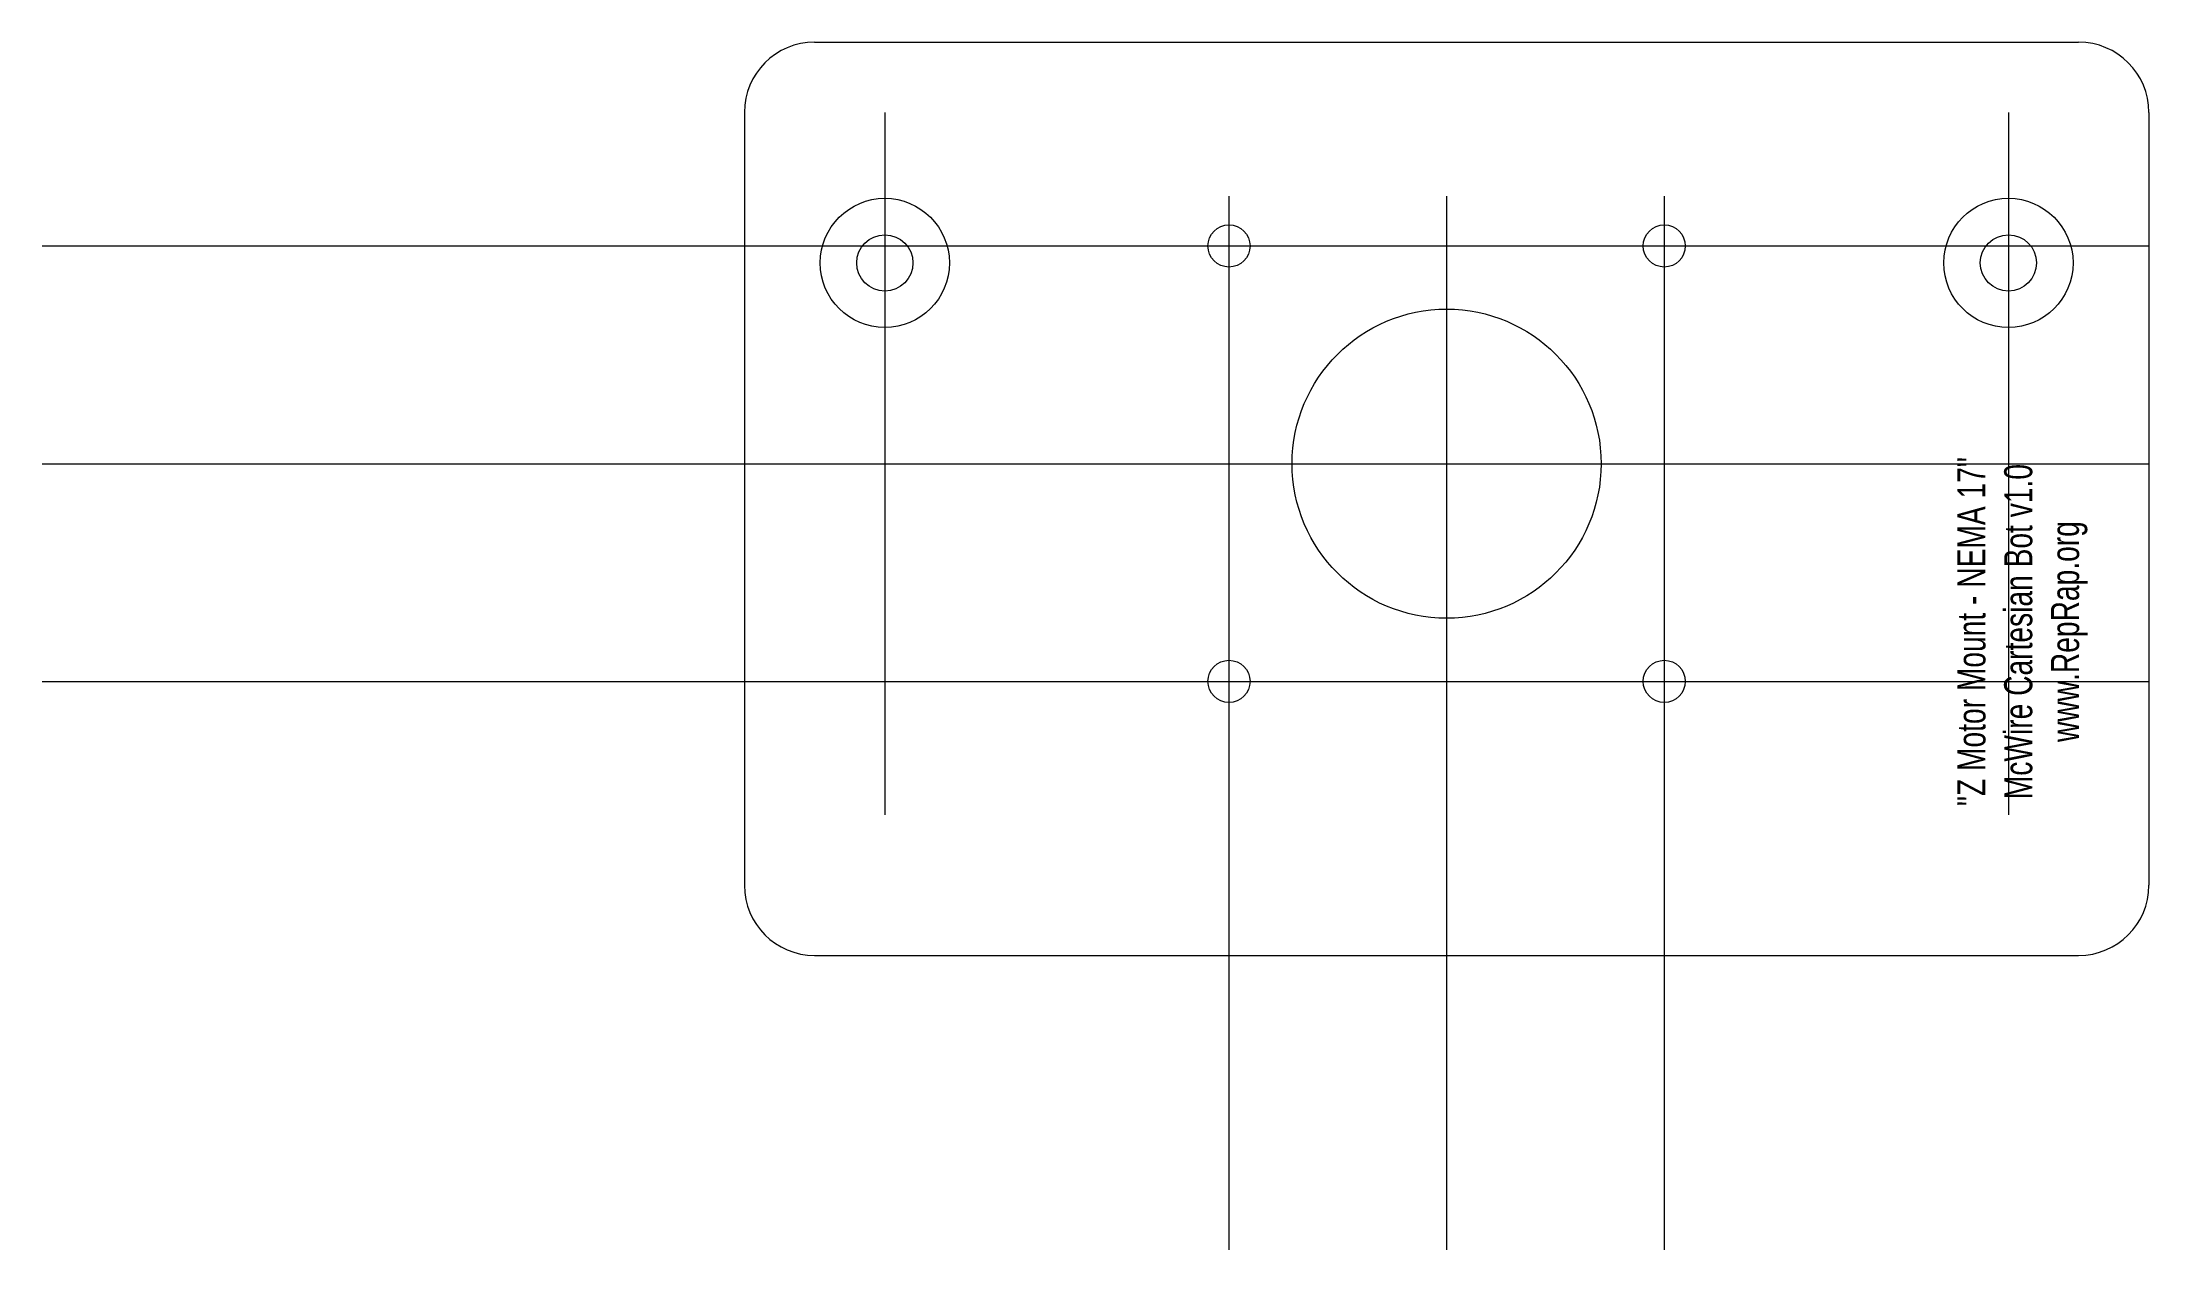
# Model space of a CAD drawing. Header units: millimetres. Extents: x 100 to 250, y 35 to 121.
import ezdxf

# ---------------------------------------------------------------- set-up
doc = ezdxf.new("R2010")
doc.units = ezdxf.units.MM
for name, color, linetype, lineweight in [('Drawings', 7, 'CONTINUOUS', 0), ('Z Motor Mount', 1, 'CONTINUOUS', 0), ('Z Mount Text', 23, 'CONTINUOUS', 0)]:
    doc.layers.add(name, color=color, linetype=linetype, lineweight=lineweight)
doc.styles.get("Standard").update_dxf_attribs({"font": 'txt', "width": 0.75})

msp = doc.modelspace()

# ---------------------------------------------------------------- linework, layer by layer
at = {"layer": 'Drawings'}
for p, q in [((160, 115.95), (160, 65.95)), ((240, 115.95), (240, 65.95)), ((184.505, 110), (184.505, 35)), ((200, 110), (200, 35)), ((215.495, 110), (215.495, 35)), ((100, 106.445), (250, 106.445)), ((100, 90.95), (250, 90.95)), ((193.65, 90.95), (206.35, 90.95)), ((100, 75.455), (250, 75.455))]:
    msp.add_line(p, q, dxfattribs=at)
for centre, radius in [((160, 105.2375), 4.5974), ((240, 105.2375), 4.6)]:
    msp.add_circle(centre, radius, dxfattribs=at)
at = {"layer": 'Z Motor Mount'}
for p, q in [((155, 120.95), (245, 120.95)), ((150, 115.95), (150, 60.95)), ((250, 115.95), (250, 60.95)), ((155, 55.95), (245, 55.95))]:
    msp.add_line(p, q, dxfattribs=at)
for centre, radius in [((160, 105.2375), 2), ((184.505, 106.445), 1.5), ((215.495, 106.445), 1.5), ((240, 105.2375), 2), ((200, 90.95), 11), ((184.505, 75.455), 1.5), ((215.495, 75.455), 1.5)]:
    msp.add_circle(centre, radius, dxfattribs=at)
for centre, start, end in [((155, 115.95), 90, 180), ((245, 115.95), 0, 90), ((155, 60.95), 180, 270), ((245, 60.95), 270, 0)]:
    msp.add_arc(centre, 5, start, end, dxfattribs=at)

# ---------------------------------------------------------------- texts
at = {"layer": 'Z Mount Text', "insert": (241, 79), "char_height": 2, "width": 100, "attachment_point": 5, "rotation": 90}
msp.add_mtext('"Z\\~Motor\\~Mount\\~-\\~NEMA\\~17"\\PMcWire\\~Cartesian\\~Bot\\~v1.0\\Pwww.RepRap.org', dxfattribs=at)

doc.saveas('drawing.dxf')
